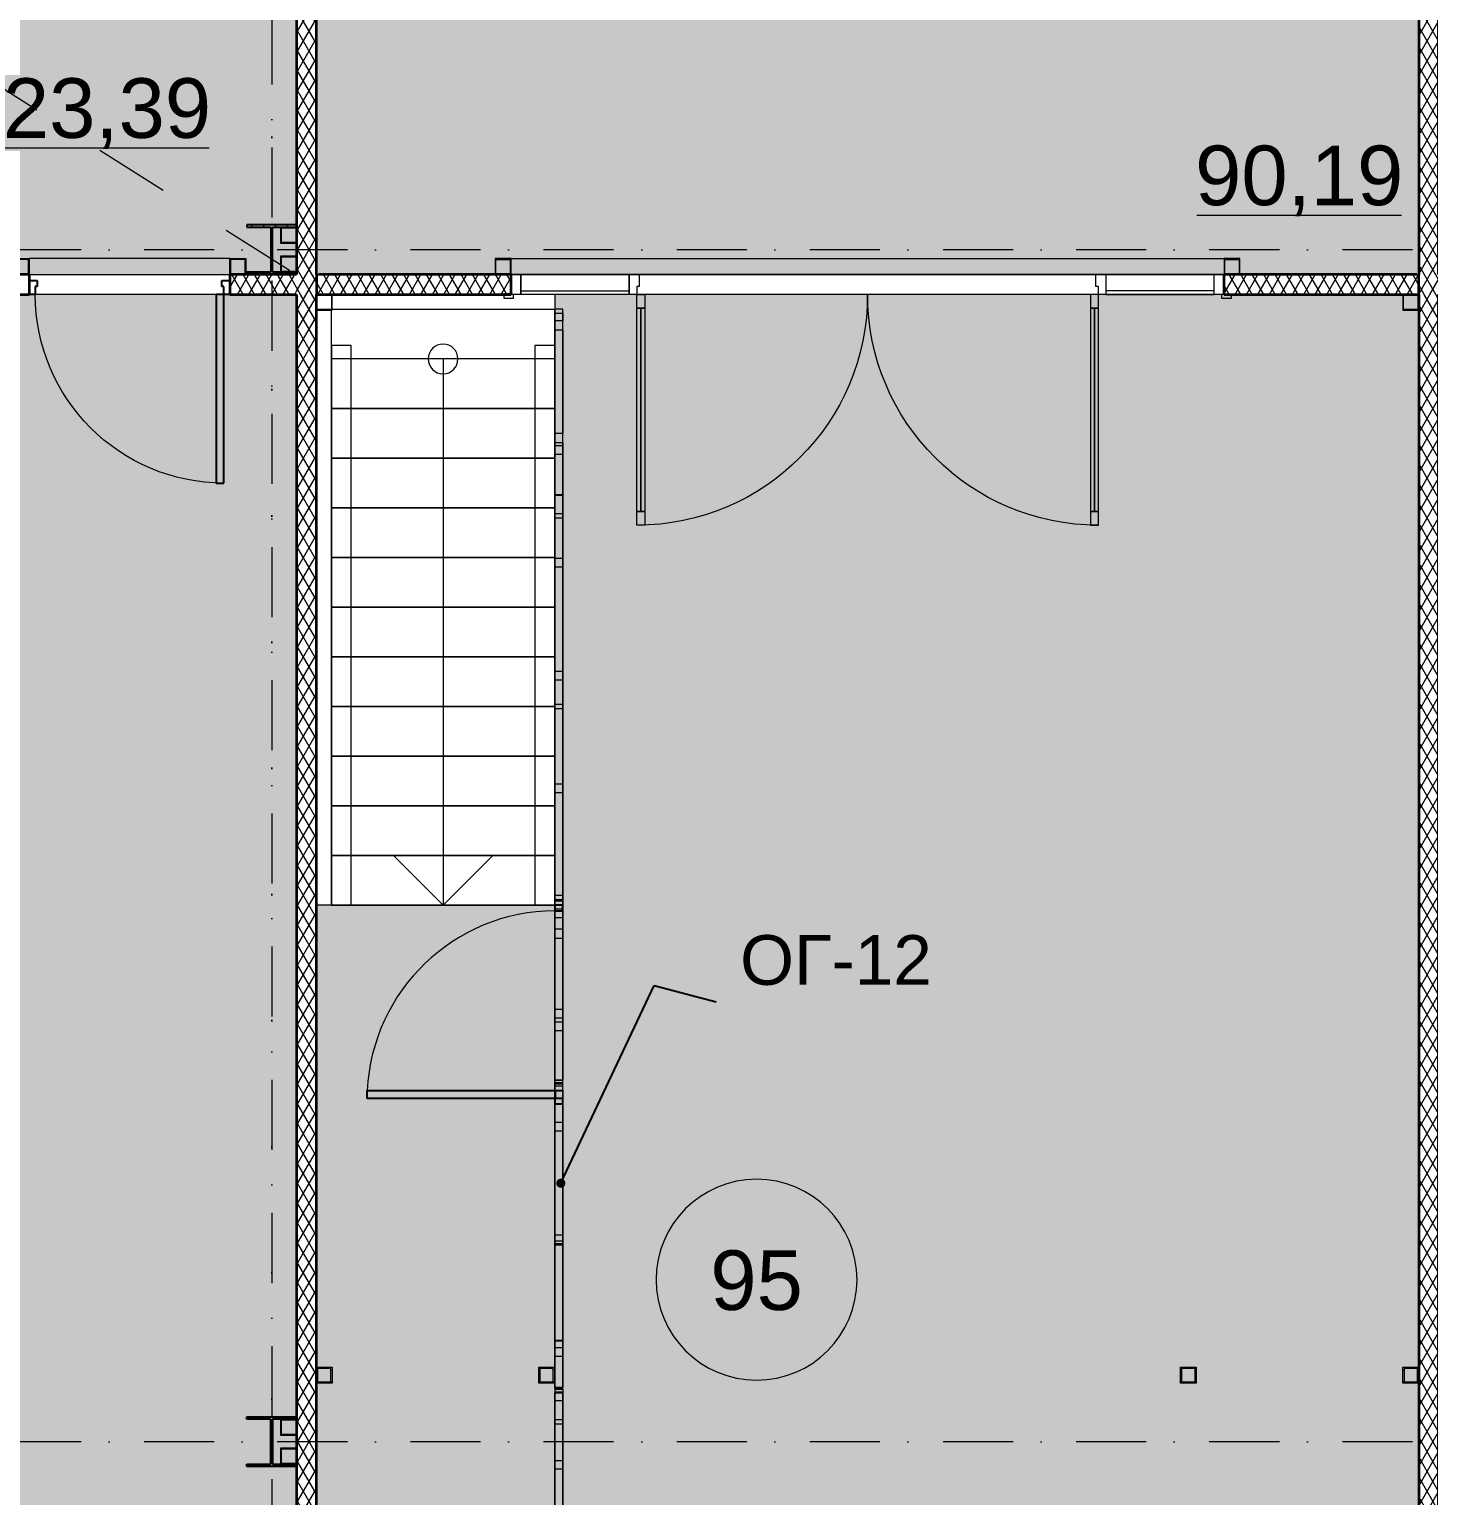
# Model space of a CAD drawing. Header units: millimetres. Extents: x -10605 to 104127, y -15987 to 52426.
# Drawn here: x 44780 to 51825, y 5728 to 13109 of the extents above; entities that cross this region are included whole.
import ezdxf
from ezdxf.enums import TextEntityAlignment as Align

# ---------------------------------------------------------------- set-up
doc = ezdxf.new("R2010")
doc.units = ezdxf.units.MM
doc.header["$MEASUREMENT"] = 0
for name, pattern in [('Dot & Dashed', [670.277762, 352.777767, -176.388884, 0, -141.111112]), ('roto_dd', [752.592, 376.296, -376.296]), ('Крупный пунктир', [634.99999, 0, -634.99999])]:
    doc.linetypes.add(name, pattern=pattern)
for name, color, linetype, lineweight in [('0_Ном._пера__100', 7, 'Continuous', 9), ('0_Ном._пера__200', 7, 'Continuous', 0), ('0_Ном._пера__98', 7, 'Continuous', 25), ('Двери Archicad_Ном._пера__3', 7, 'Continuous', 0), ('Двери Archicad_Ном._пера__97', 7, 'Continuous', 35), ('Двери Archicad_Ном._пера__98', 7, 'Continuous', 25), ('Зоны_Ном._пера__91', 255, 'Continuous', 0), ('Мебель и  оборудование_Ном._пера__200', 7, 'Continuous', 0), ('Металлический каркас здания_Ном._пера__100', 7, 'Continuous', 9), ('Металлический каркас здания_Ном._пера__98', 7, 'Continuous', 25), ('Металлический каркас здания_Ном._пера__99', 7, 'Continuous', 15), ('Оси_Ном._пера__200', 7, 'Continuous', 0), ('Отделочный_маркеры отделки_Ном._пера__200', 7, 'Continuous', 0), ('Паспорта Зон Archicad_Ном._пера__100', 7, 'Continuous', 9), ('Стены _Ном._пера__97', 7, 'Continuous', 35)]:
    doc.layers.add(name, color=color, linetype=linetype, lineweight=lineweight)
for name, color, linetype in [('Двери Archicad', 7, 'Continuous'), ('Зоны', 7, 'Continuous'), ('Металлический каркас здания', 7, 'Continuous'), ('Оси', 7, 'Continuous'), ('Стены', 7, 'Continuous')]:
    doc.layers.add(name, color=color, linetype=linetype)
doc.layers.add('Зоны_Ном._пера__2', color=7, linetype='Continuous', lineweight=0, true_color=0xc2747474)
doc.styles.add('РЎР“Р•РќР•Р\xa0РР\xa0_РЎРўРР›Р¬_1', font='arial.ttf')
doc.dimstyles.new('СГЕНЕРИР_СТИЛЬ__1', dxfattribs={"dimtxt": 0.18, "dimasz": 91.2, "dimexe": 0.18, "dimexo": 0.0625, "dimgap": 0.09, "dimtad": 0, "dimtih": 1, "dimtoh": 1, "dimdec": 4, "dimzin": 0, "dimdsep": 46, "dimcen": 0.09, "dimadec": 0, "dimazin": 0, "dimtfac": 1, "dimtdec": 4, "dimtmove": 0, "dimatfit": 3, "dimldrblk": 'ARROWHEAD_11', "dimfxl": 1, "dimtolj": 1, "dimtzin": 0, "dimarcsym": 0})
pattern_1 = [(60, (0, 0), (-43.30127, 25), []), (120, (0, 0), (43.30127, 25), [])]
pattern_2 = [(90, (0, 0), (-60, 0), [])]

# ---------------------------------------------------------------- blocks, each defined once
blk = doc.blocks.new('Разгрузочный тамбур_28_7', base_point=(43604.8, 6348.7))
at = {"layer": 'Зоны', "linetype": 'Continuous', "lineweight": 0, "true_color": 0x3f3f3f}
blk.add_hatch(color=250, dxfattribs=at).paths.add_polyline_path([(40050, -125), (46125, -125), (46125, 11775), (44530, 11775), (40129.9, 11775), (40050, 11775)])
at = {"layer": 'Паспорта Зон Archicad_Ном._пера__100', "color": 7, "linetype": 'Continuous', "lineweight": 9}
blk.add_line((44727.8, 147.5), (45757.4, 147.5), dxfattribs=at)
for start, end in [(0, 180), (180, 0)]:
    blk.add_arc((44030.9, 1393.6), 505.7, start, end, dxfattribs=at)
at = {"layer": 'Паспорта Зон Archicad_Ном._пера__100', "color": 7, "lineweight": 9, "style": 'РЎР“Р•РќР•Р\xa0РР\xa0_РЎРўРР›Р¬_1'}
for tag, p in [('ROOM_NUMBER', (44030.9, 1391.1)), ('ROOM_AREA', (45242.6, 347))]:
    blk.add_attdef(tag, text='', height=300, dxfattribs=at).set_placement(p, align=Align.MIDDLE_CENTER)
blk = doc.blocks.new('Стена_2', base_point=(46125, -125))
at = {"layer": 'Стены', "linetype": 'Continuous', "lineweight": 0, "true_color": 0x000000}
h = blk.add_hatch(dxfattribs=at)
h.set_pattern_fill('Batt_Insulation__3_', color=18, style=0, pattern_type=2)
h.set_pattern_definition(pattern_1)
h.paths.add_polyline_path([(46225, -125), (46225, 11775), (46125, 11775), (46125, -125)])
at = {"layer": 'Стены _Ном._пера__97', "color": 7, "linetype": 'Continuous', "lineweight": 35, "flags": 128}
for points in [[(46125, 11775), (46125, -125)], [(46225, -125), (46225, 11775)]]:
    blk.add_lwpolyline(points, dxfattribs=at)
blk = doc.blocks.new('Стена_3', base_point=(51875, 11775))
at = {"layer": 'Стены', "linetype": 'Continuous', "lineweight": 0, "true_color": 0x000000}
h = blk.add_hatch(dxfattribs=at)
h.set_pattern_fill('Batt_Insulation__3_', color=18, style=0, pattern_type=2)
h.set_pattern_definition(pattern_1)
h.paths.add_polyline_path([(51775, 11775), (51775, -125), (51875, -125), (51875, 11775)])
at = {"layer": 'Стены _Ном._пера__97', "color": 7, "linetype": 'Continuous', "lineweight": 35, "flags": 128}
for points in [[(51775, 11775), (51775, -125)], [(51875, -125), (51875, 11775)]]:
    blk.add_lwpolyline(points, dxfattribs=at)
blk = doc.blocks.new('Колонна SHS ГК 27')
at = {"layer": 'Металлический каркас здания_Ном._пера__99', "linetype": 'Continuous', "lineweight": 0, "true_color": 0xffffff}
h = blk.add_hatch(dxfattribs=at)
h.set_pattern_fill('Barabбs_tйglakц_бllу', style=0, pattern_type=2)
h.set_pattern_definition(pattern_2)
h.paths.add_polyline_path([(-40, -40), (40, -40), (40, 40), (-40, 40)])
h.paths.add_polyline_path([(-36.4, -36.4), (-36.4, 36.4), (36.4, 36.4), (36.4, -36.4)], flags=0)
at = {"layer": 'Металлический каркас здания_Ном._пера__99', "color": 7, "linetype": 'Continuous', "lineweight": 15}
for p, q in [((40, 40), (-40, 40)), ((-40, 40), (-40, -40)), ((-36.4, -36.4), (-36.4, 36.4)), ((-36.4, 36.4), (36.4, 36.4)), ((36.4, 36.4), (36.4, -36.4)), ((40, -40), (40, 40)), ((-40, -40), (40, -40)), ((36.4, -36.4), (-36.4, -36.4))]:
    blk.add_line(p, q, dxfattribs=at)
blk = doc.blocks.new('Труба Квадратного Сечения ГК SHS 27_5')
at = {"layer": 'Металлический каркас здания_Ном._пера__99', "color": 7, "linetype": 'Continuous', "lineweight": 15}
for p, q in [((505, 40), (0, 40)), ((0, 40), (0, 0)), ((0, 0), (0, -40)), ((1010, 40), (505, 40)), ((1010, 0), (1010, 40)), ((1010, -40), (1010, 0)), ((0, -40), (505, -40)), ((505, -40), (1010, -40))]:
    blk.add_line(p, q, dxfattribs=at)
blk = doc.blocks.new('Труба Квадратного Сечения ГК SHS 27_7')
at = {"layer": 'Металлический каркас здания_Ном._пера__99', "color": 7, "linetype": 'Continuous', "lineweight": 15}
for p, q in [((1795, 40), (0, 40)), ((0, 40), (0, 0)), ((0, 0), (0, -40)), ((3590, 40), (1795, 40)), ((3590, 0), (3590, 40)), ((3590, -40), (3590, 0)), ((0, -40), (1795, -40)), ((1795, -40), (3590, -40))]:
    blk.add_line(p, q, dxfattribs=at)
blk = doc.blocks.new('Зона подготовки товара_56_38', base_point=(42816.7, 14075))
at = {"layer": 'Зоны', "linetype": 'Continuous', "lineweight": 0, "true_color": 0x3f3f3f}
blk.add_hatch(color=250, dxfattribs=at).paths.add_polyline_path([(40050, 15725.5), (40050, 11875), (46125, 11875), (46125, 15725.5)])
at = {"layer": 'Паспорта Зон Archicad_Ном._пера__100', "color": 7, "linetype": 'Continuous', "lineweight": 9}
blk.add_line((44655.9, 12513.3), (45685.5, 12513.3), dxfattribs=at)
for start, end in [(0, 180), (180, 0)]:
    blk.add_arc((44200.3, 14069.5), 505.7, start, end, dxfattribs=at)
at = {"layer": 'Паспорта Зон Archicad_Ном._пера__100', "color": 7, "lineweight": 9, "style": 'РЎР“Р•РќР•Р\xa0РР\xa0_РЎРўРР›Р¬_1'}
for tag, p in [('ROOM_NUMBER', (44200.3, 14067)), ('ROOM_AREA', (45170.7, 12712.8))]:
    blk.add_attdef(tag, text='', height=300, dxfattribs=at).set_placement(p, align=Align.MIDDLE_CENTER)
blk = doc.blocks.new('Тамбур-шлюз_95_53', base_point=(48664.8, 6424.7))
at = {"layer": 'Зоны_Ном._пера__2', "linetype": 'Continuous', "lineweight": 0, "true_color": 0x1d1d1d}
blk.add_hatch(color=250, dxfattribs=at).paths.add_polyline_path([(46225, -125), (51775, -125), (51775, 11775), (47425.2, 11775), (47425.2, 8700), (46225, 8700)])
at = {"layer": 'Паспорта Зон Archicad_Ном._пера__100', "color": 7, "linetype": 'Continuous', "lineweight": 9}
blk.add_line((50548.6, 659.4), (51578.2, 659.4), dxfattribs=at)
for start, end in [(0, 180), (180, 0)]:
    blk.add_arc((48441.3, 6815.4), 505.7, start, end, dxfattribs=at)
at = {"layer": 'Паспорта Зон Archicad_Ном._пера__100', "color": 7, "lineweight": 9, "style": 'РЎР“Р•РќР•Р\xa0РР\xa0_РЎРўРР›Р¬_1'}
for tag, p in [('ROOM_NUMBER', (48441.3, 6812.9)), ('ROOM_AREA', (51063.4, 858.9))]:
    blk.add_attdef(tag, text='', height=300, dxfattribs=at).set_placement(p, align=Align.MIDDLE_CENTER)
blk = doc.blocks.new('Торговый зал_96_101', base_point=(49000, 22487.1))
at = {"layer": 'Зоны_Ном._пера__2', "linetype": 'Continuous', "lineweight": 0, "true_color": 0x1d1d1d}
blk.add_hatch(color=250, dxfattribs=at).paths.add_polyline_path([(51775, 28125), (46225, 28125), (46225, 11875), (51775, 11875)])
at = {"layer": 'Паспорта Зон Archicad_Ном._пера__100', "color": 7, "linetype": 'Continuous', "lineweight": 9}
blk.add_line((50658.5, 12174.6), (51688.1, 12174.6), dxfattribs=at)
at = {"layer": 'Паспорта Зон Archicad_Ном._пера__100', "color": 7, "lineweight": 9, "style": 'РЎР“Р•РќР•Р\xa0РР\xa0_РЎРўРР›Р¬_1'}
for tag, p in [('ROOM_NUMBER', (48424.8, 21377)), ('ROOM_AREA', (51173.3, 12374))]:
    blk.add_attdef(tag, text='', height=300, dxfattribs=at).set_placement(p, align=Align.MIDDLE_CENTER)
blk = doc.blocks.new('Перекрытие_1', base_point=(-300, -300))
at = {"layer": '0_Ном._пера__200', "color": 7, "linetype": 'Continuous', "lineweight": 0, "flags": 128}
blk.add_lwpolyline([(47425.2, 8700), (46300.2, 8700), (46300.2, 11700), (47425.2, 11700)], close=True, dxfattribs=at)
blk = doc.blocks.new('Однопольная Дверь 27_3')
at = {"layer": 'Двери Archicad_Ном._пера__3', "color": 7, "linetype": 'Continuous', "lineweight": 0}
blk.add_arc((475, 0), 950, 90, 180, dxfattribs=at)
at = {"layer": 'Двери Archicad_Ном._пера__97', "color": 7, "linetype": 'Continuous', "lineweight": 35}
for p, q in [((-505, -70), (-505, 0)), ((-505, -70), (-505, 0)), ((505, -70), (505, 0)), ((505, -70), (505, 0)), ((-505, -100), (-505, -70)), ((505, -100), (505, -70))]:
    blk.add_line(p, q, dxfattribs=at)
at = {"layer": 'Двери Archicad_Ном._пера__98', "color": 7, "linetype": 'Continuous', "lineweight": 25}
for p, q in [((435, 0), (435, 950)), ((435, 950), (475, 950)), ((475, 950), (475, 0)), ((-475, 0), (-505, 0)), ((-505, 0), (-505, -70)), ((-475, -40), (-475, 0)), ((475, 0), (435, 0)), ((505, 0), (475, 0)), ((475, 0), (475, -40)), ((505, -70), (505, 0)), ((-505, -70), (-465, -70)), ((-465, -40), (-475, -40)), ((-465, -70), (-465, -40)), ((475, -40), (465, -40)), ((465, -40), (465, -70)), ((465, -70), (505, -70))]:
    blk.add_line(p, q, dxfattribs=at)
blk = doc.blocks.new('Стена_7', base_point=(-125, 11875))
at = {"layer": 'Стены', "linetype": 'Continuous', "lineweight": 0, "true_color": 0x000000}
h = blk.add_hatch(dxfattribs=at)
h.set_pattern_fill('Batt_Insulation__3_', color=18, style=0, pattern_type=2)
h.set_pattern_definition(pattern_1)
h.paths.add_polyline_path([(45789.5, 11875), (45789.5, 11775), (46125, 11775), (46125, 11875)])
at = {"layer": 'Стены _Ном._пера__97', "color": 7, "linetype": 'Continuous', "lineweight": 35}
for p, q in [((44779.5, 11875), (44779.5, 11845)), ((44779.5, 11845), (44779.5, 11775)), ((45789.5, 11875), (45789.5, 11845)), ((45789.5, 11845), (45789.5, 11775))]:
    blk.add_line(p, q, dxfattribs=at)
at = {"layer": 'Стены _Ном._пера__97', "color": 7, "linetype": 'Continuous', "lineweight": 35, "flags": 128}
for points in [[(44779.5, 11875), (43127.5, 11875)], [(46125, 11875), (45789.5, 11875)], [(43127.5, 11775), (44779.5, 11775)], [(45789.5, 11775), (46125, 11775)]]:
    blk.add_lwpolyline(points, dxfattribs=at)
at = {"layer": 'Двери Archicad', "color": 7, "linetype": 'Continuous', "lineweight": 50, "xscale": -1, "zscale": 1000, "rotation": 180}
blk.add_blockref('Однопольная Дверь 27_3', (45284.5, 11775), dxfattribs=at)
blk = doc.blocks.new('Двупольная Дверь с Боковыми Панелями и Фрамугой 27')
at = {"layer": 'Двери Archicad_Ном._пера__3', "color": 7, "linetype": 'Continuous', "lineweight": 0}
for p, q in [((-1162, 1162), (-1162, 1092)), ((-1122, 1162), (-1162, 1162)), ((-1122, 1092), (-1122, 1162)), ((1122, 1092), (1122, 1162)), ((1122, 1162), (1162, 1162)), ((1162, 1162), (1162, 1092)), ((-1162, 1092), (-1122, 1092)), ((-1142, 1092), (-1142, 70)), ((1162, 1092), (1122, 1092)), ((1142, 1092), (1142, 70)), ((-1832, 0), (-1832, 19)), ((-1832, 19), (-1782, 19)), ((-1782, 0), (-1832, 0)), ((-1795, 0), (-1832, 0)), ((-1795, 0), (-1832, 0)), ((-1745, 0), (-1795, 0)), ((-1795, 0), (-1795, -100)), ((-1795, 0), (-1795, -100)), ((-1795, 0), (-1795, -100)), ((-1782, 19), (-1782, 0)), ((-1745, -100), (-1745, 0)), ((-1162, 0), (-1200, 0)), ((-1200, 0), (-1200, -100)), ((-1122, 70), (-1162, 70)), ((-1162, 70), (-1162, 0)), ((-1162, -40), (-1162, 0)), ((-1162, 0), (-1122, 0)), ((-1122, 0), (-1122, 70)), ((1122, 0), (1122, 70)), ((1122, 70), (1162, 70)), ((1162, 0), (1122, 0)), ((1162, 70), (1162, 0)), ((1200, 0), (1162, 0)), ((1162, 0), (1162, -40)), ((1200, -100), (1200, 0)), ((1795, 0), (1745, 0)), ((1745, 0), (1745, -100)), ((1782, 19), (1832, 19)), ((1782, 0), (1782, 19)), ((1832, 0), (1782, 0)), ((1795, -100), (1795, 0)), ((1795, 0), (1795, -100)), ((1795, 0), (1795, -100)), ((1795, 0), (1832, 0)), ((1795, 0), (1832, 0)), ((1832, 19), (1832, 0)), ((-1745, -18), (-1200, -18)), ((-1150, -40), (-1162, -40)), ((-1150, -100), (-1150, -40)), ((1162, -40), (1150, -40)), ((1150, -40), (1150, -100)), ((1745, -18), (1200, -18)), ((-1795, -100), (-1745, -100)), ((-1200, -100), (-1745, -100)), ((-1200, -100), (-1150, -100)), ((1150, -100), (1200, -100)), ((1745, -100), (1200, -100)), ((1745, -100), (1795, -100))]:
    blk.add_line(p, q, dxfattribs=at)
at = {"layer": 'Двери Archicad_Ном._пера__3', "color": 7, "linetype": 'Continuous', "lineweight": 0, "flags": 128}
for points in [[(-1162, 1092), (-1162, 70), (-1142, 70), (-1142, 1092)], [(-1142, 1092), (-1142, 70), (-1122, 70), (-1122, 1092)], [(1142, 1092), (1142, 70), (1122, 70), (1122, 1092)], [(1162, 1092), (1162, 70), (1142, 70), (1142, 1092)], [(-1200, 0), (-1745, 0), (-1745, -100), (-1200, -100)], [(1745, -100), (1200, -100), (1200, 0), (1745, 0)]]:
    blk.add_lwpolyline(points, close=True, dxfattribs=at)
at = {"layer": 'Двери Archicad_Ном._пера__3', "color": 7, "linetype": 'Continuous', "lineweight": 0}
for centre, start, end in [((-1162, 0), 0, 90), ((1162, 0), 90, 180)]:
    blk.add_arc(centre, 1162, start, end, dxfattribs=at)
blk = doc.blocks.new('Стена_11', base_point=(46125, 11875))
at = {"layer": 'Стены', "linetype": 'Continuous', "lineweight": 0, "true_color": 0x000000}
h = blk.add_hatch(dxfattribs=at)
h.set_pattern_fill('Batt_Insulation__3_', color=18, style=0, pattern_type=2)
h.set_pattern_definition(pattern_1)
h.paths.add_polyline_path([(46225, 11875), (46225, 11775), (46235, 11775), (46235, 11875)])
h = blk.add_hatch(dxfattribs=at)
h.set_pattern_fill('Batt_Insulation__3_', color=18, style=0, pattern_type=2)
h.set_pattern_definition(pattern_1)
h.paths.add_polyline_path([(46235, 11875), (46235, 11775), (47205, 11775), (47205, 11875)])
h = blk.add_hatch(dxfattribs=at)
h.set_pattern_fill('Batt_Insulation__3_', color=18, style=0, pattern_type=2)
h.set_pattern_definition(pattern_1)
h.paths.add_polyline_path([(50795, 11775), (51765, 11775), (51765, 11875), (50795, 11875)])
h = blk.add_hatch(dxfattribs=at)
h.set_pattern_fill('Batt_Insulation__3_', color=18, style=0, pattern_type=2)
h.set_pattern_definition(pattern_1)
h.paths.add_polyline_path([(51775, 11775), (51775, 11875), (51765, 11875), (51765, 11775)])
at = {"layer": 'Стены _Ном._пера__97', "color": 7, "linetype": 'Continuous', "lineweight": 35}
for p, q in [((47205, 11775), (47205, 11875)), ((50795, 11775), (50795, 11875)), ((47205, 11775), (47168, 11775)), ((50795, 11775), (50832, 11775))]:
    blk.add_line(p, q, dxfattribs=at)
at = {"layer": 'Стены _Ном._пера__97', "color": 7, "linetype": 'Continuous', "lineweight": 35, "flags": 128}
for points in [[(46225, 11875), (46225, 11775)], [(47205, 11875), (46235, 11875)], [(51765, 11875), (50795, 11875)], [(51775, 11775), (51775, 11875)], [(46235, 11775), (47205, 11775)], [(50795, 11775), (51765, 11775)]]:
    blk.add_lwpolyline(points, dxfattribs=at)
at = {"layer": 'Двери Archicad_Ном._пера__3', "color": 7, "linetype": 'Continuous', "lineweight": 0, "xscale": -1, "zscale": 1000, "rotation": 180}
blk.add_blockref('Двупольная Дверь с Боковыми Панелями и Фрамугой 27', (49000, 11775), dxfattribs=at)
blk = doc.blocks.new('Стена_15', base_point=(51875, 21875))
at = {"layer": 'Стены', "linetype": 'Continuous', "lineweight": 0, "true_color": 0x000000}
h = blk.add_hatch(dxfattribs=at)
h.set_pattern_fill('Batt_Insulation__3_', color=18, style=0, pattern_type=2)
h.set_pattern_definition(pattern_1)
h.paths.add_polyline_path([(51775, 21795), (51875, 21795), (51875, 21875), (51775, 21875)])
h = blk.add_hatch(dxfattribs=at)
h.set_pattern_fill('Batt_Insulation__3_', color=18, style=0, pattern_type=2)
h.set_pattern_definition(pattern_1)
h.paths.add_polyline_path([(51775, 15835), (51875, 15835), (51875, 18205), (51775, 18205)])
h = blk.add_hatch(dxfattribs=at)
h.set_pattern_fill('Batt_Insulation__3_', color=18, style=0, pattern_type=2)
h.set_pattern_definition(pattern_1)
h.paths.add_polyline_path([(51775, 15825), (51775, 11775), (51875, 11775), (51875, 15825)])
at = {"layer": 'Стены _Ном._пера__97', "color": 7, "linetype": 'Continuous', "lineweight": 35}
for p, q in [((51775, 21795), (51775, 21832)), ((51775, 21795), (51875, 21795)), ((51775, 18205), (51775, 18168)), ((51775, 18205), (51875, 18205))]:
    blk.add_line(p, q, dxfattribs=at)
at = {"layer": 'Стены _Ном._пера__97', "color": 7, "linetype": 'Continuous', "lineweight": 35, "flags": 128}
for points in [[(51775, 21875), (51775, 21795)], [(51875, 21795), (51875, 21875)], [(51775, 18205), (51775, 11875)], [(51875, 15835), (51875, 18205)], [(51875, 11875), (51875, 15725)]]:
    blk.add_lwpolyline(points, dxfattribs=at)
at = {"layer": 'Двери Archicad_Ном._пера__3', "color": 7, "linetype": 'Continuous', "lineweight": 0, "xscale": -1, "zscale": 1000, "rotation": 90}
blk.add_blockref('Двупольная Дверь с Боковыми Панелями и Фрамугой 27', (51775, 20000), dxfattribs=at)
blk = doc.blocks.new('Стена_162', base_point=(46125, 11775))
at = {"layer": 'Стены', "linetype": 'Continuous', "lineweight": 0, "true_color": 0x000000}
h = blk.add_hatch(dxfattribs=at)
h.set_pattern_fill('Batt_Insulation__3_', color=18, style=0, pattern_type=2)
h.set_pattern_definition(pattern_1)
h.paths.add_polyline_path([(46225, 21875), (46125, 21875), (46125, 21795), (46225, 21795)])
h = blk.add_hatch(dxfattribs=at)
h.set_pattern_fill('Batt_Insulation__3_', color=18, style=0, pattern_type=2)
h.set_pattern_definition(pattern_1)
h.paths.add_polyline_path([(46125, 15835), (46225, 15835), (46225, 18205), (46125, 18205)])
h = blk.add_hatch(dxfattribs=at)
h.set_pattern_fill('Batt_Insulation__3_', color=18, style=0, pattern_type=2)
h.set_pattern_definition(pattern_1)
h.paths.add_polyline_path([(46125, 15825), (46125, 11775), (46225, 11775), (46225, 15825)])
at = {"layer": 'Стены _Ном._пера__97', "color": 7, "linetype": 'Continuous', "lineweight": 35}
for p, q in [((46225, 21795), (46125, 21795)), ((46225, 21795), (46225, 21832)), ((46225, 18205), (46125, 18205)), ((46225, 18205), (46225, 18168))]:
    blk.add_line(p, q, dxfattribs=at)
at = {"layer": 'Стены _Ном._пера__97', "color": 7, "linetype": 'Continuous', "lineweight": 35, "flags": 128}
for points in [[(46125, 21875), (46125, 21795)], [(46225, 21795), (46225, 21875)], [(46125, 18205), (46125, 15835)], [(46225, 11875), (46225, 18205)], [(46125, 15725), (46125, 11875)]]:
    blk.add_lwpolyline(points, dxfattribs=at)
at = {"layer": 'Двери Archicad_Ном._пера__3', "color": 7, "linetype": 'Continuous', "lineweight": 0, "zscale": 1000, "rotation": 270}
blk.add_blockref('Двупольная Дверь с Боковыми Панелями и Фрамугой 27', (46225, 20000), dxfattribs=at)
blk = doc.blocks.new('Колонна Универсальная 27')
at = {"layer": 'Металлический каркас здания_Ном._пера__98', "linetype": 'Continuous', "lineweight": 0, "true_color": 0xffffff}
h = blk.add_hatch(dxfattribs=at)
h.set_pattern_fill('Barabбs_tйglakц_бllу', style=0, pattern_type=2)
h.set_pattern_definition(pattern_2)
h.paths.add_polyline_path([(-125, -125), (125, -125), (125, -113), (4, -113), (4, 113), (125, 113), (125, 125), (-125, 125), (-125, 113), (-4, 113), (-4, -113), (-125, -113)])
at = {"layer": 'Металлический каркас здания_Ном._пера__98', "color": 7, "linetype": 'Continuous', "lineweight": 25}
for p, q in [((125, 125), (-125, 125)), ((-125, 125), (-125, 113)), ((-125, 113), (-4, 113)), ((-4, 113), (-4, -113)), ((4, -113), (4, 113)), ((4, 113), (125, 113)), ((125, 113), (125, 125)), ((-4, -113), (-125, -113)), ((-125, -113), (-125, -125)), ((-125, -125), (125, -125)), ((125, -113), (4, -113)), ((125, -125), (125, -113))]:
    blk.add_line(p, q, dxfattribs=at)
blk = doc.blocks.new('Стандартный Маркер Сетки')
at = {"layer": 'Оси_Ном._пера__200', "color": 7, "linetype": 'Dot & Dashed', "lineweight": 0}
blk.add_line((0, 0), (107805.4, 0), dxfattribs=at)
at = {"layer": 'Оси_Ном._пера__200', "color": 7, "lineweight": 0, "style": 'РЎР“Р•РќР•Р\xa0РР\xa0_РЎРўРР›Р¬_1'}
blk.add_attdef('AC_MarkerText_1', text='', height=300, dxfattribs=at).set_placement((108205.4, 150), align=Align.TOP_CENTER)
blk = doc.blocks.new('Двутавp К 26020-83 27_4')
at = {"layer": 'Металлический каркас здания_Ном._пера__98', "color": 7, "linetype": 'Крупный пунктир', "lineweight": 25}
blk.add_line((0, 0), (39750, 0), dxfattribs=at)
blk = doc.blocks.new('Колонна SHS ГК 27_2')
at = {"layer": 'Металлический каркас здания_Ном._пера__100', "linetype": 'Continuous', "lineweight": 0, "true_color": 0xffffff}
h = blk.add_hatch(dxfattribs=at)
h.set_pattern_fill('Barabбs_tйglakц_бllу', style=0, pattern_type=2)
h.set_pattern_definition(pattern_2)
h.paths.add_polyline_path([(-40, -40), (40, -40), (40, 40), (-40, 40)])
h.paths.add_polyline_path([(-33.7, -33.7), (-33.7, 33.7), (33.7, 33.7), (33.7, -33.7)], flags=0)
at = {"layer": 'Металлический каркас здания_Ном._пера__100', "color": 7, "linetype": 'Continuous', "lineweight": 9}
for p, q in [((40, 40), (-40, 40)), ((-40, 40), (-40, -40)), ((-33.7, -33.7), (-33.7, 33.7)), ((-33.7, 33.7), (33.7, 33.7)), ((33.7, 33.7), (33.7, -33.7)), ((40, -40), (40, 40)), ((-40, -40), (40, -40)), ((33.7, -33.7), (-33.7, -33.7))]:
    blk.add_line(p, q, dxfattribs=at)
blk = doc.blocks.new('ОГР-15')
at = {"layer": '0_Ном._пера__100', "color": 7, "linetype": 'Continuous', "lineweight": 9}
for p, q in [((937.2, 40), (0, 40)), ((0, 0), (0, 40)), ((0, 40), (20, 40)), ((0, 0), (0, 40)), ((937.2, 0), (0, 0)), ((20, 0), (0, 0)), ((20, 40), (20, 0)), ((20, 40), (57.4, 40)), ((20, 40), (20, 0)), ((20, 0), (57.4, 0)), ((57.4, 0), (57.4, 40)), ((57.4, 40), (102.6, 40)), ((102.6, 0), (57.4, 0)), ((102.6, 40), (102.6, 0)), ((102.6, 40), (625, 40)), ((102.6, 0), (625, 0)), ((625, 0), (625, 40)), ((625, 40), (670.2, 40)), ((670.2, 0), (625, 0)), ((670.2, 40), (670.2, 0)), ((670.2, 40), (3631.3, 40)), ((670.2, 0), (3631.3, 0)), ((685.8, 40), (685.8, 0)), ((731, 0), (731, 40)), ((937.2, 40), (932.5, 40)), ((932.5, 40), (932.5, 0)), ((932.5, 0), (937.2, 0)), ((5193.9, 40), (937.2, 40)), ((937.2, 0), (937.2, 40)), ((5193.9, 0), (937.2, 0)), ((1030, 0), (1030, 40)), ((1030, 0), (1030, 40)), ((1050, 40), (1050, 0)), ((1050, 40), (1050, 0)), ((1253.3, 40), (1253.3, 0)), ((1298.5, 0), (1298.5, 40)), ((1820.9, 40), (1820.9, 0)), ((1866.1, 0), (1866.1, 40)), ((1990, 0), (1990, 40)), ((1990, 0), (1990, 40)), ((1990, 0), (1990, 40)), ((1990, 0), (1990, 40)), ((2010, 40), (2010, 0)), ((2010, 40), (2010, 0)), ((2010, 40), (2010, 0)), ((2010, 40), (2010, 0)), ((2388.5, 40), (2388.5, 0)), ((2433.7, 0), (2433.7, 40)), ((2950, 0), (2950, 40)), ((2950, 0), (2950, 40)), ((2950, 0), (2950, 40)), ((2970, 40), (2970, 0)), ((2970, 40), (2970, 0)), ((2970, 40), (2970, 0)), ((2980, 0), (2980, 40)), ((3000, 40), (3000, 0)), ((3000, 40), (3000, 0)), ((3018.5, 40), (3018.5, 0)), ((3063.7, 0), (3063.7, 40)), ((3120.2, 0), (3120.2, 40)), ((3120.2, 40), (3165.4, 40)), ((3165.4, 0), (3120.2, 0)), ((3165.4, 40), (3165.4, 0)), ((3165.4, 40), (3880, 40)), ((3165.4, 0), (3880, 0)), ((3523.6, 40), (3523.6, 0)), ((3568.8, 0), (3568.8, 40)), ((3586, 40), (3586, 0)), ((3631.3, 0), (3631.3, 40)), ((3893.6, 40), (3631.3, 40)), ((3893.6, 0), (3631.3, 0)), ((3880, 0), (3880, 40)), ((3880, 40), (3880, 0)), ((3893.6, 40), (3934.1, 40)), ((3893.6, 0), (3893.6, 40)), ((3934.1, 0), (3893.6, 0)), ((3900, 0), (3900, 40)), ((3910, 0), (3910, 40)), ((3910, 0), (3910, 40)), ((3930, 40), (3930, 0)), ((3930, 40), (5426.5, 40)), ((3930, 40), (3930, 0)), ((3930, 0), (5426.5, 0)), ((3934.1, 40), (3934.1, 0)), ((4091.2, 40), (4091.2, 0)), ((4136.4, 0), (4136.4, 40)), ((4658.7, 40), (4658.7, 0)), ((4689.8, 40), (4709.8, 40)), ((4689.8, 0), (4689.8, 40)), ((4709.8, 0), (4689.8, 0)), ((4704, 0), (4704, 40)), ((4709.8, 40), (4709.8, 0)), ((5193.9, 40), (5189.3, 40)), ((5189.3, 40), (5189.3, 0)), ((5189.3, 0), (5193.9, 0)), ((5430.8, 40), (5193.9, 40)), ((5193.9, 0), (5193.9, 40)), ((5430.8, 0), (5193.9, 0)), ((5226.3, 40), (5226.3, 0)), ((5271.5, 0), (5271.5, 40)), ((5426.5, 40), (5435.3, 40)), ((5426.5, 0), (5426.5, 40)), ((5435.3, 0), (5426.5, 0)), ((5430.8, 0), (5430.8, 40)), ((5435.3, 40), (8109.4, 40)), ((5435.3, 40), (5435.3, 0)), ((5435.3, 0), (8109.4, 0)), ((5449.3, 40), (5449.3, 0)), ((6093.9, 40), (5454, 40)), ((5454, 40), (5454, 0)), ((6093.9, 0), (5454, 0)), ((5494.5, 0), (5494.5, 40)), ((5589.8, 40), (5609.8, 40)), ((5589.8, 0), (5589.8, 40)), ((5589.8, 0), (5589.8, 40)), ((5589.8, 0), (5589.8, 40)), ((5609.8, 0), (5589.8, 0)), ((5609.8, 40), (5609.8, 0)), ((5609.8, 40), (5609.8, 0)), ((5609.8, 40), (5609.8, 0)), ((5793.9, 40), (5793.9, 0)), ((5839.1, 0), (5839.1, 40)), ((6089.3, 40), (6089.3, 0)), ((6089.3, 40), (6089.3, 0)), ((6093.9, 40), (6089.3, 40)), ((6089.3, 0), (6093.9, 0)), ((6093.9, 0), (6093.9, 40)), ((8560, 40), (6093.9, 40)), ((6093.9, 0), (6093.9, 40)), ((8560, 0), (6093.9, 0)), ((6361.5, 40), (6361.5, 0)), ((6406.7, 0), (6406.7, 40)), ((6489.8, 0), (6489.8, 40)), ((6489.8, 0), (6489.8, 40)), ((6489.8, 0), (6489.8, 40)), ((6509.8, 40), (6509.8, 0)), ((6509.8, 40), (6509.8, 0)), ((6509.8, 40), (6509.8, 0)), ((6929, 40), (6929, 0)), ((6974.2, 0), (6974.2, 40)), ((7389.8, 0), (7389.8, 40)), ((7389.8, 0), (7389.8, 40)), ((7409.8, 40), (7409.8, 0)), ((7409.8, 40), (7409.8, 0)), ((7496.6, 40), (7496.6, 0)), ((7541.8, 0), (7541.8, 40)), ((8064.2, 40), (8064.2, 0)), ((8109.4, 0), (8109.4, 40)), ((8540, 40), (8560, 40)), ((8540, 0), (8540, 40)), ((8560, 0), (8540, 0)), ((8560, 40), (8560, 0))]:
    blk.add_line(p, q, dxfattribs=at)
blk = doc.blocks.new('ARROWHEAD_11')
at = {"color": 0, "linetype": 'Continuous', "lineweight": 0}
blk.add_line((0, 0), (-1, 0), dxfattribs=at)
at = {"color": 0, "linetype": 'Continuous', "lineweight": 0, "const_width": 0.25, "flags": 128}
blk.add_lwpolyline([(-0.125, 0, 1), (0.125, 0, 1)], format="xyb", close=True, dxfattribs=at)
blk = doc.blocks.new('Лестница_8')
at = {"layer": '0_Ном._пера__100', "color": 7, "linetype": 'Continuous', "lineweight": 9}
for p, q in [((46300.2, 11517.4), (46300.2, 11450)), ((46400.2, 11517.4), (46300.2, 11517.4)), ((46400.2, 11450), (46400.2, 11517.4)), ((47325.2, 11517.4), (47325.2, 11450)), ((47425.2, 11517.4), (47325.2, 11517.4)), ((47425.2, 11450), (47425.2, 11517.4)), ((46300.2, 11450), (46300.2, 8700)), ((47425.2, 11450), (46300.2, 11450)), ((46300.2, 11450), (46300.2, 11200)), ((46400.2, 8700), (46400.2, 11450)), ((46862.7, 11450), (46862.7, 11200)), ((47325.2, 11450), (47325.2, 8700)), ((47425.2, 8700), (47425.2, 11450)), ((47425.2, 11200), (47425.2, 11450)), ((46300.2, 11200), (47425.2, 11200)), ((47425.2, 11200), (46300.2, 11200)), ((46300.2, 11200), (46300.2, 10950)), ((46862.7, 11200), (46862.7, 8950)), ((47425.2, 10950), (47425.2, 11200)), ((46300.2, 10950), (47425.2, 10950)), ((47425.2, 10950), (46300.2, 10950)), ((46300.2, 10950), (46300.2, 10700)), ((47425.2, 10700), (47425.2, 10950)), ((46300.2, 10700), (47425.2, 10700)), ((47425.2, 10700), (46300.2, 10700)), ((46300.2, 10700), (46300.2, 10450)), ((47425.2, 10450), (47425.2, 10700)), ((46300.2, 10450), (47425.2, 10450)), ((47425.2, 10450), (46300.2, 10450)), ((46300.2, 10450), (46300.2, 10200)), ((47425.2, 10200), (47425.2, 10450)), ((46300.2, 10200), (47425.2, 10200)), ((47425.2, 10200), (46300.2, 10200)), ((46300.2, 10200), (46300.2, 9950)), ((47425.2, 9950), (47425.2, 10200)), ((46300.2, 9950), (47425.2, 9950)), ((47425.2, 9950), (46300.2, 9950)), ((46300.2, 9950), (46300.2, 9700)), ((47425.2, 9700), (47425.2, 9950)), ((46300.2, 9700), (47425.2, 9700)), ((47425.2, 9700), (46300.2, 9700)), ((46300.2, 9700), (46300.2, 9450)), ((47425.2, 9450), (47425.2, 9700)), ((46300.2, 9450), (47425.2, 9450)), ((47425.2, 9450), (46300.2, 9450)), ((46300.2, 9450), (46300.2, 9200)), ((47425.2, 9200), (47425.2, 9450)), ((46300.2, 9200), (47425.2, 9200)), ((47425.2, 9200), (46300.2, 9200)), ((46300.2, 9200), (46300.2, 8950)), ((47425.2, 8950), (47425.2, 9200)), ((46300.2, 8950), (47425.2, 8950)), ((47425.2, 8950), (46300.2, 8950)), ((46300.2, 8950), (46300.2, 8700)), ((46862.7, 8700), (46612.7, 8950)), ((46862.7, 8950), (46862.7, 8700)), ((47112.7, 8950), (46862.7, 8700)), ((47425.2, 8700), (47425.2, 8950)), ((46300.2, 8700), (46400.2, 8700)), ((46300.2, 8700), (47425.2, 8700)), ((47325.2, 8700), (47425.2, 8700))]:
    blk.add_line(p, q, dxfattribs=at)
for start, end in [(0, 180), (180, 0)]:
    blk.add_arc((46862.7, 11450), 75, start, end, dxfattribs=at)
blk = doc.blocks.new('Стандартный Маркер Сетки_4')
at = {"layer": 'Оси_Ном._пера__200', "color": 7, "linetype": 'Dot & Dashed', "lineweight": 0}
blk.add_line((0, 0), (55187, 0), dxfattribs=at)
at = {"layer": 'Оси_Ном._пера__200', "color": 7, "lineweight": 0, "style": 'РЎР“Р•РќР•Р\xa0РР\xa0_РЎРўРР›Р¬_1'}
blk.add_attdef('AC_MarkerText_1', text='', height=300, rotation=90, dxfattribs=at).set_placement((55368.5, -68.6), align=Align.TOP_CENTER)

msp = doc.modelspace()

# ---------------------------------------------------------------- linework, layer by layer
at = {"layer": '0_Ном._пера__100', "color": 7, "linetype": 'Continuous', "lineweight": 9}
msp.add_arc((47428.94708, 7723.39328), 948.61342, 90.215268096, 177.304782372, dxfattribs=at)
at = {"layer": '0_Ном._пера__98', "color": 7, "linetype": 'Continuous', "lineweight": 25}
for p, q in [((47425.38302, 8700), (47425.38302, 8672)), ((47465.06483, 8700), (47425.38302, 8700)), ((47425.38302, 8672), (47465.06483, 8672)), ((47465.06483, 8672), (47465.06483, 8700)), ((46481.38302, 7728), (46481.38302, 7768)), ((46481.38302, 7768), (47426.95636, 7768)), ((47426.95636, 7768), (47426.95636, 7728)), ((47426.95636, 7728), (46481.38302, 7728)), ((47425.38302, 7728), (47425.38302, 7700)), ((47465.06483, 7728), (47425.38302, 7728)), ((47425.38302, 7700), (47465.06483, 7700)), ((47465.06483, 7700), (47465.06483, 7728))]:
    msp.add_line(p, q, dxfattribs=at)
at = {"layer": 'Зоны_Ном._пера__2', "color": 8, "linetype": 'Continuous', "lineweight": 0, "true_color": 0x747474, "flags": 128}
for points in [[(51775, 28125.00002), (46225, 28125.00002), (46225, 11875), (51775, 11875)], [(46225, -125), (51775, -125), (51775, 11775), (47425.24442, 11775), (47425.24442, 8700), (46225, 8700)]]:
    msp.add_lwpolyline(points, close=True, dxfattribs=at)
at = {"layer": 'Зоны_Ном._пера__91', "color": 255, "linetype": 'Continuous', "lineweight": 0, "flags": 128}
for points in [[(40050.00006, 15725.5), (40050.00006, 11875), (46125, 11875), (46125, 15725.5)], [(40050.00006, -125), (46124.99999, -125), (46124.99999, 11775), (44529.99998, 11775), (40129.94338, 11775), (40050.00006, 11775)]]:
    msp.add_lwpolyline(points, close=True, dxfattribs=at)
at = {"layer": 'Мебель и  оборудование_Ном._пера__200', "color": 7, "linetype": 'roto_dd', "lineweight": 0, "flags": 128}
msp.add_lwpolyline([(40050.00006, 15725), (46125, 11874.5)], dxfattribs=at)

# ---------------------------------------------------------------- block references
at = {"color": 7, "linetype": 'Continuous', "lineweight": 0}
msp.add_blockref('Перекрытие_1', (-300.00019, -299.99993), dxfattribs=at)
at = {"color": 7, "linetype": 'Continuous', "lineweight": 9}
msp.add_blockref('Лестница_8', (0, 0), dxfattribs=at)
at = {"layer": '0_Ном._пера__100', "color": 7, "linetype": 'Continuous', "lineweight": 9, "xscale": -1, "zscale": 1000, "rotation": 90}
msp.add_blockref('ОГР-15', (47465.06483, 11700), dxfattribs=at)
at = {"layer": 'Зоны', "color": 7, "linetype": 'Continuous', "lineweight": 9}
ref = msp.add_blockref('Торговый зал_96_101', (49000.00007, 22487.08323), dxfattribs=at)
ref.add_attrib('ROOM_AREA', '90,19', dxfattribs={"layer": 'Паспорта Зон Archicad_Ном._пера__100', "color": 7, "lineweight": 9, "height": 300, "style": 'РЎР“Р•РќР•Р\xa0РР\xa0_РЎРўРР›Р¬_1'}).set_placement((51173.33172, 12374.00392), align=Align.MIDDLE_CENTER)
for name, p, values in [('Зона подготовки товара_56_38', (42816.6588, 14075), {'ROOM_NUMBER': '56', 'ROOM_AREA': '23,39'}), ('Разгрузочный тамбур_28_7', (43604.79817, 6348.68899), {'ROOM_NUMBER': '28', 'ROOM_AREA': '72,29'}), ('Тамбур-шлюз_95_53', (48664.75053, 6424.74237), {'ROOM_NUMBER': '95', 'ROOM_AREA': '62,35'})]:
    msp.add_blockref(name, p, dxfattribs=at).add_auto_attribs(values)
at = {"layer": 'Металлический каркас здания', "color": 7, "linetype": 'Continuous', "lineweight": 9, "zscale": 1000, "rotation": 270}
msp.add_blockref('Двутавp К 26020-83 27_4', (46000.00006, 39875.00005), dxfattribs=at)
at = {"layer": 'Металлический каркас здания_Ном._пера__100', "color": 7, "linetype": 'Continuous', "lineweight": 9, "xscale": -1, "zscale": 1000, "rotation": 90}
for p in [(46264.18584, 6334.84405), (47384.18579, 6334.84405), (50615.00005, 6334.84405), (51735, 6334.84405)]:
    msp.add_blockref('Колонна SHS ГК 27_2', p, dxfattribs=at)
at = {"layer": 'Металлический каркас здания_Ном._пера__98', "color": 7, "linetype": 'Continuous', "lineweight": 25, "zscale": 1000, "rotation": 180}
msp.add_blockref('Колонна Универсальная 27', (46000, 12000), dxfattribs=at)
at = {"layer": 'Металлический каркас здания_Ном._пера__98', "color": 7, "linetype": 'Continuous', "lineweight": 25, "xscale": -1, "zscale": 1000}
msp.add_blockref('Колонна Универсальная 27', (45999.98889, 5999.94944), dxfattribs=at)
at = {"layer": 'Металлический каркас здания_Ном._пера__99', "color": 7, "linetype": 'Continuous', "lineweight": 15, "zscale": 1000, "rotation": 180}
for name, p in [('Колонна SHS ГК 27', (46085, 12073)), ('Колонна SHS ГК 27', (46085, 11927)), ('Труба Квадратного Сечения ГК SHS 27_5', (45789.50006, 11915)), ('Колонна SHS ГК 27', (47165.00007, 11915)), ('Колонна SHS ГК 27', (50835.00007, 11915)), ('Колонна SHS ГК 27', (46265, 11735)), ('Колонна SHS ГК 27', (51735, 11735)), ('Колонна SHS ГК 27', (46085, 6072.94944)), ('Колонна SHS ГК 27', (46085, 5926.94944))]:
    msp.add_blockref(name, p, dxfattribs=at)
at = {"layer": 'Металлический каркас здания_Ном._пера__99', "color": 7, "linetype": 'Continuous', "lineweight": 15, "xscale": -1, "zscale": 1000, "rotation": 180}
for p in [(44739.50006, 11915), (45829.50006, 11915)]:
    msp.add_blockref('Колонна SHS ГК 27', p, dxfattribs=at)
at = {"layer": 'Металлический каркас здания_Ном._пера__99', "color": 7, "linetype": 'Continuous', "lineweight": 15, "xscale": -1, "zscale": 1000}
msp.add_blockref('Труба Квадратного Сечения ГК SHS 27_7', (50795.00007, 11915), dxfattribs=at)
at = {"layer": 'Оси', "color": 8, "linetype": 'Continuous', "lineweight": 0, "true_color": 0x747474, "zscale": 1000, "rotation": 270}
msp.add_blockref('Стандартный Маркер Сетки_4', (46000, 40000.00005), dxfattribs=at)
at = {"layer": 'Оси', "color": 8, "linetype": 'Continuous', "lineweight": 0, "true_color": 0x747474, "xscale": -1, "zscale": 1000}
for p in [(98000.00007, 12000), (98000.00007, 6000)]:
    msp.add_blockref('Стандартный Маркер Сетки', p, dxfattribs=at)
at = {"layer": 'Стены', "color": 7, "lineweight": 35}
for name, p in [('Стена_162', (46125, 11775)), ('Стена_15', (51875, 21875.00012)), ('Стена_7', (-125, 11875)), ('Стена_11', (46125, 11875)), ('Стена_2', (46125, -125)), ('Стена_3', (51875, 11775))]:
    msp.add_blockref(name, p, dxfattribs=at)

# ---------------------------------------------------------------- texts
at = {"layer": 'Отделочный_маркеры отделки_Ном._пера__200', "color": 7, "linetype": 'Continuous', "lineweight": 0, "insert": (48358.27924, 8296.13514), "char_height": 250, "attachment_point": 7, "style": 'РЎР“Р•РќР•Р\xa0РР\xa0_РЎРўРР›Р¬_1'}
msp.add_mtext('\\A1;{\\pql;\\fArial|b0|i0|c204|p0;\\W1.000000;ОГ-12}', dxfattribs=at)

# ---------------------------------------------------------------- leaders
at = {"layer": 'Отделочный_маркеры отделки_Ном._пера__200', "color": 7, "linetype": 'Continuous', "lineweight": 0, "annotation_type": 0, "has_hookline": 1, "hookline_direction": 1, "text_width": 929.5}
msp.add_leader([(47455.59917, 7301.23211), (47925.68027, 8296.13514), (48238.27924, 8214.6059)], dimstyle='СГЕНЕРИР_СТИЛЬ__1', dxfattribs=at)

doc.saveas('drawing.dxf')
